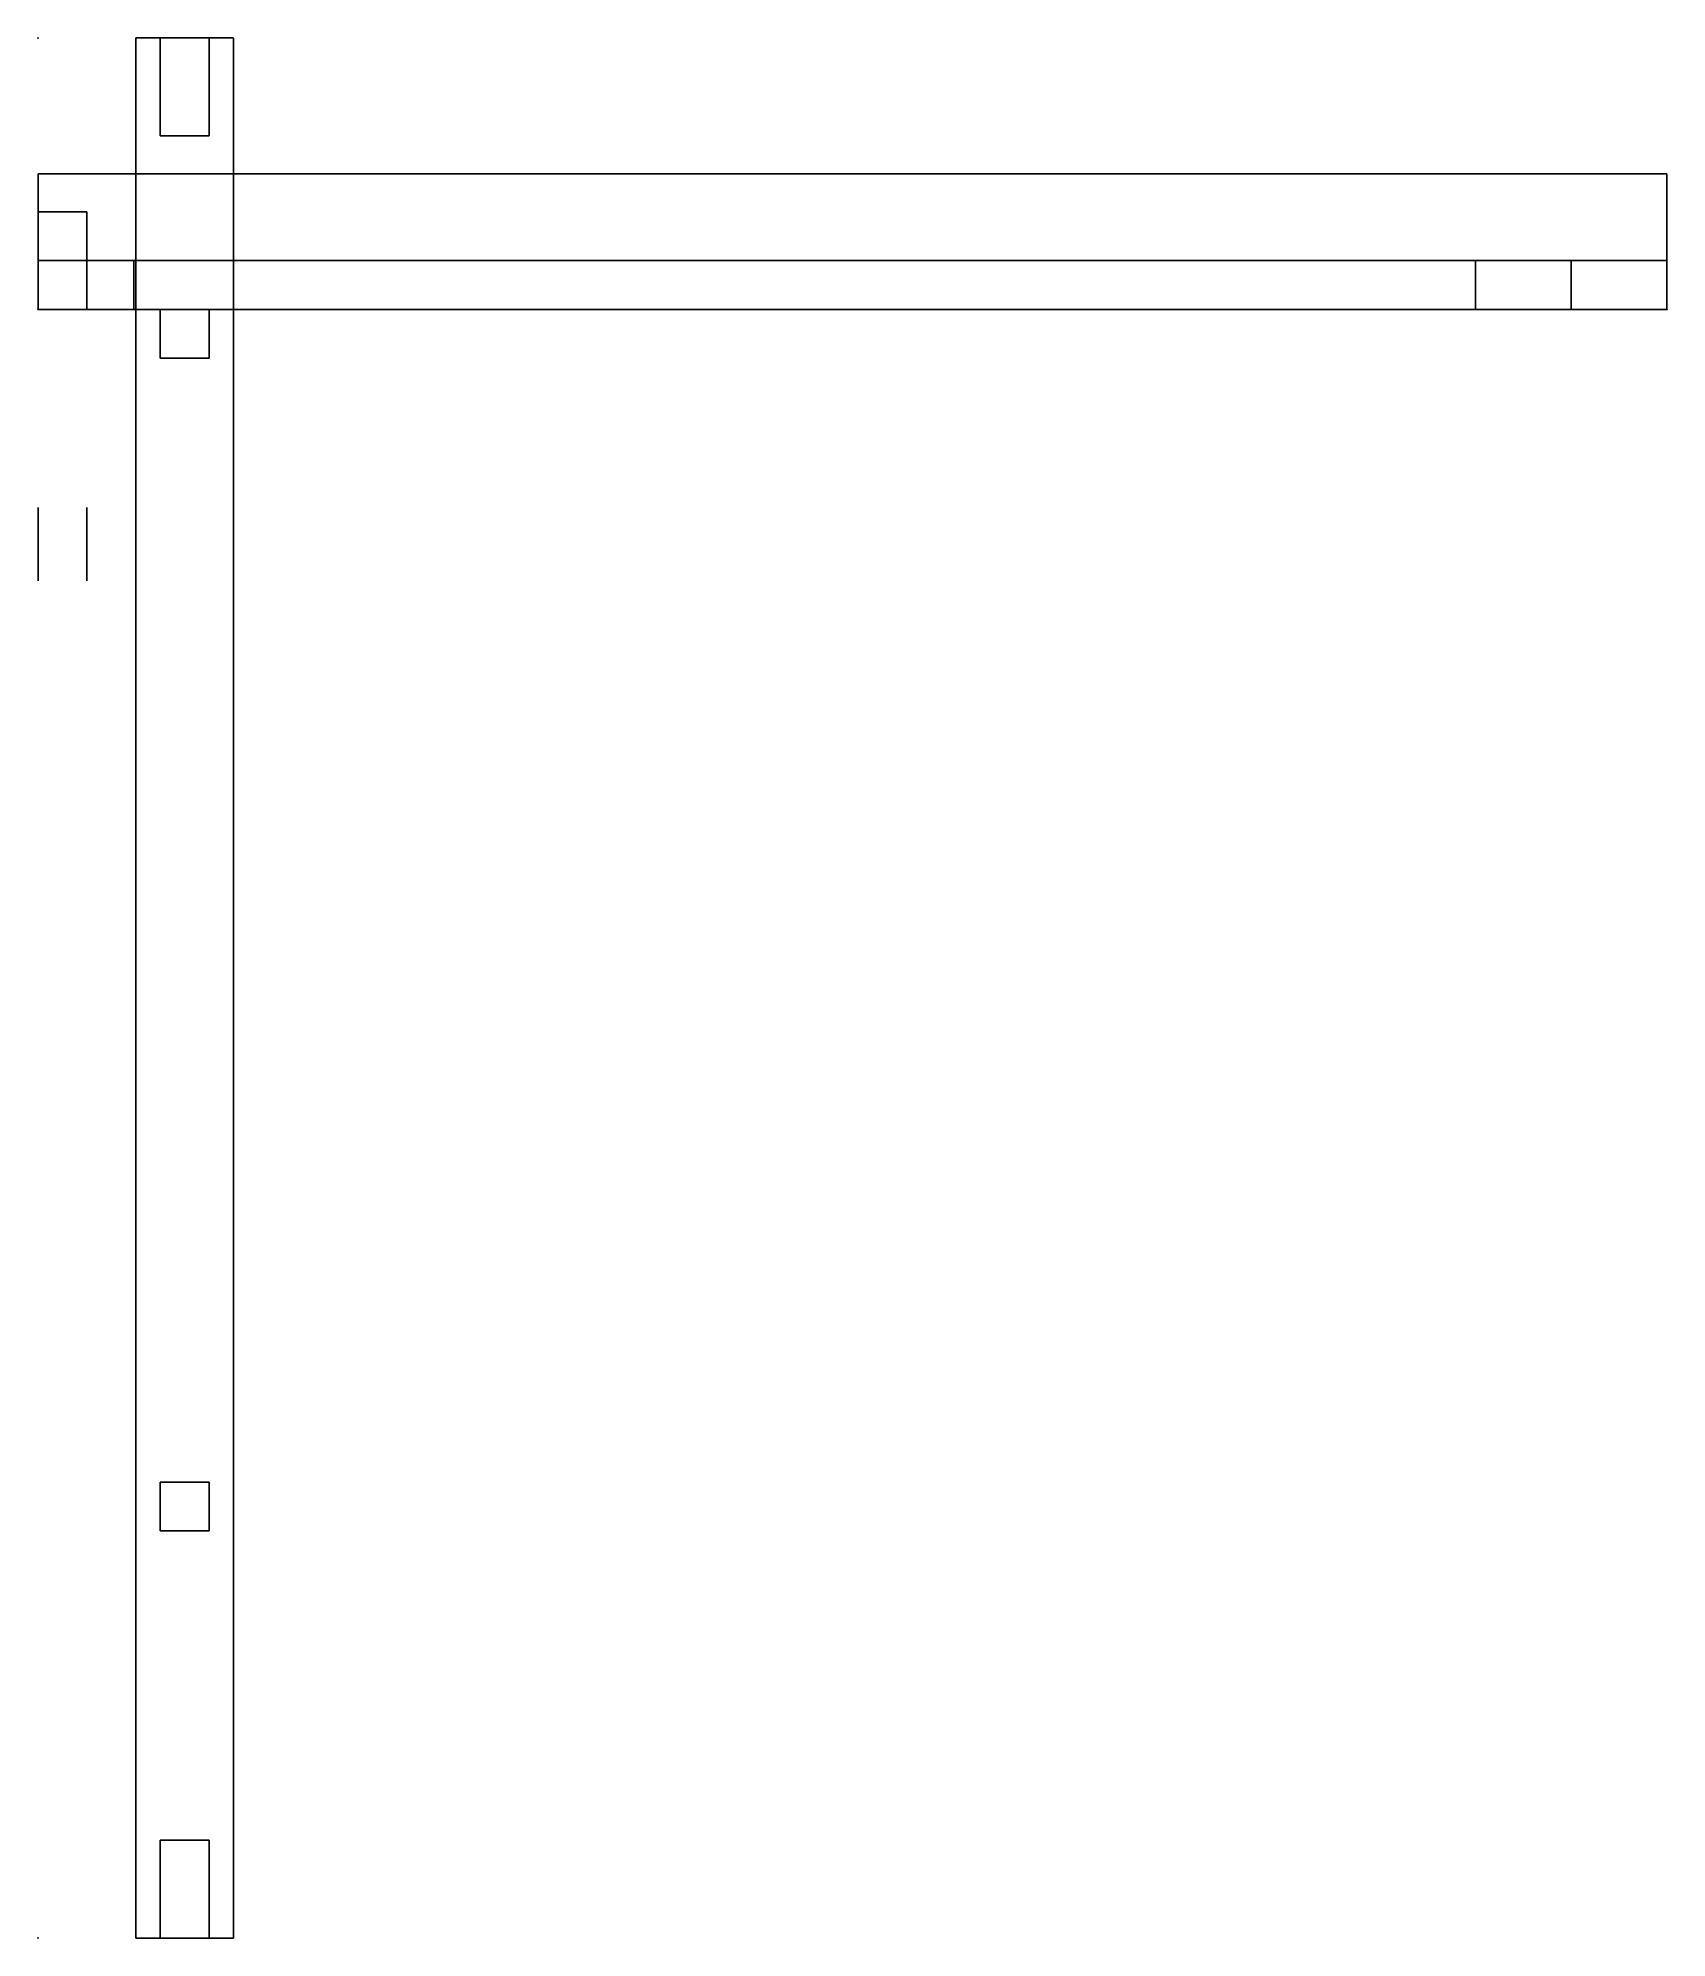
# Model space of a CAD drawing. Header units: centimetres. Extents: x 0 to 60, y -60 to 10.
import ezdxf

# ---------------------------------------------------------------- set-up
doc = ezdxf.new("R2010")
doc.units = ezdxf.units.CM
doc.header["$MEASUREMENT"] = 0
for name, color, linetype in [('hopverkefni_bord_samsetning v2_Sketch1', 7, 'Continuous'), ('hopverkefni_bord_samsetning v2_Sketch10', 7, 'Continuous'), ('hopverkefni_bord_samsetning v2_Sketch12', 7, 'Continuous'), ('hopverkefni_bord_samsetning v2_Sketch13', 7, 'Continuous'), ('hopverkefni_bord_samsetning v2_Sketch14', 7, 'Continuous'), ('hopverkefni_bord_samsetning v2_Sketch15', 7, 'Continuous'), ('hopverkefni_bord_samsetning v2_Sketch16', 7, 'Continuous'), ('hopverkefni_bord_samsetning v2_Sketch17', 7, 'Continuous'), ('hopverkefni_bord_samsetning v2_Sketch18', 7, 'Continuous'), ('hopverkefni_bord_samsetning v2_Sketch19', 7, 'Continuous'), ('hopverkefni_bord_samsetning v2_Sketch2', 7, 'Continuous'), ('hopverkefni_bord_samsetning v2_Sketch21', 7, 'Continuous'), ('hopverkefni_bord_samsetning v2_Sketch22', 7, 'Continuous'), ('hopverkefni_bord_samsetning v2_Sketch24', 7, 'Continuous'), ('hopverkefni_bord_samsetning v2_Sketch25', 7, 'Continuous'), ('hopverkefni_bord_samsetning v2_Sketch3', 7, 'Continuous'), ('hopverkefni_bord_samsetning v2_Sketch4', 7, 'Continuous'), ('hopverkefni_bord_samsetning v2_Sketch5', 7, 'Continuous'), ('hopverkefni_bord_samsetning v2_Sketch6', 7, 'Continuous')]:
    doc.layers.add(name, color=color, linetype=linetype)

msp = doc.modelspace()

# ---------------------------------------------------------------- linework, layer by layer
at = {"layer": 'hopverkefni_bord_samsetning v2_Sketch1'}
for p, q in [((60, 0, 40), (0, 0, 40)), ((0, 0), (60, 0)), ((0, 0, 40), (0, 0)), ((60, 0), (60, 0, 40))]:
    msp.add_line(p, q, dxfattribs=at)
msp.add_point((0, 0), dxfattribs=at)
at = {"layer": 'hopverkefni_bord_samsetning v2_Sketch10'}
for p, q in [((0, 0, 40), (3.6, 0, 40)), ((0, 0, 33.846), (0, 0, 30.769)), ((3.6, 0, 34.6), (3.6, 0, 36.4)), ((7.2, 0, 34.6), (3.6, 0, 34.6)), ((3.6, 0, 36.4), (7.2, 0, 36.4)), ((7.2, 0, 36.4), (7.2, 0, 34.6))]:
    msp.add_line(p, q, dxfattribs=at)
msp.add_point((0, 0), dxfattribs=at)
at = {"layer": 'hopverkefni_bord_samsetning v2_Sketch12'}
for p, q in [((7.2, 10, 36.4), (3.6, 10, 36.4)), ((3.6, 10, 36.4), (3.6, -60, 36.4)), ((7.2, -60, 36.4), (7.2, 10, 36.4)), ((4.5, -1.8, 36.4), (4.5, 0, 36.4)), ((4.5, 0, 36.4), (6.3, 0, 36.4)), ((6.3, 0, 36.4), (6.3, -1.8, 36.4)), ((6.3, -1.8, 36.4), (4.5, -1.8, 36.4)), ((3.6, -60, 36.4), (7.2, -60, 36.4))]:
    msp.add_line(p, q, dxfattribs=at)
msp.add_point((0, 0, 36.4), dxfattribs=at)
at = {"layer": 'hopverkefni_bord_samsetning v2_Sketch13'}
for p, q in [((7.2, 10, 36.4), (3.6, 10, 36.4)), ((3.6, 10, 36.4), (3.6, -60, 36.4)), ((7.2, -60, 36.4), (7.2, 10, 36.4)), ((4.5, -1.8, 36.4), (4.5, 0, 36.4)), ((4.5, 0, 36.4), (6.3, 0, 36.4)), ((6.3, 0, 36.4), (6.3, -1.8, 36.4)), ((6.3, -1.8, 36.4), (4.5, -1.8, 36.4)), ((4.5, -43.2, 36.4), (6.3, -43.2, 36.4)), ((4.5, -45, 36.4), (4.5, -43.2, 36.4)), ((6.3, -43.2, 36.4), (6.3, -45, 36.4)), ((6.3, -45, 36.4), (4.5, -45, 36.4)), ((3.6, -60, 36.4), (7.2, -60, 36.4))]:
    msp.add_line(p, q, dxfattribs=at)
msp.add_point((0, 0, 36.4), dxfattribs=at)
at = {"layer": 'hopverkefni_bord_samsetning v2_Sketch14'}
for p, q in [((3.6, 10, 36.4), (3.6, -60, 36.4)), ((7.2, 10, 36.4), (3.6, 10, 36.4)), ((4.5, 10, 36.4), (6.3, 10, 36.4)), ((4.5, 6.4, 36.4), (4.5, 10, 36.4)), ((6.3, 10, 36.4), (6.3, 6.4, 36.4)), ((7.2, -60, 36.4), (7.2, 10, 36.4)), ((6.3, 6.4, 36.4), (4.5, 6.4, 36.4)), ((4.5, 0, 36.4), (6.3, 0, 36.4)), ((4.5, -1.8, 36.4), (4.5, 0, 36.4)), ((6.3, 0, 36.4), (6.3, -1.8, 36.4)), ((6.3, -1.8, 36.4), (4.5, -1.8, 36.4)), ((4.5, -45, 36.4), (4.5, -43.2, 36.4)), ((4.5, -43.2, 36.4), (6.3, -43.2, 36.4)), ((6.3, -43.2, 36.4), (6.3, -45, 36.4)), ((6.3, -45, 36.4), (4.5, -45, 36.4)), ((3.6, -60, 36.4), (7.2, -60, 36.4))]:
    msp.add_line(p, q, dxfattribs=at)
msp.add_point((0, 0, 36.4), dxfattribs=at)
at = {"layer": 'hopverkefni_bord_samsetning v2_Sketch15'}
for p, q in [((3.6, 10, 34.6), (3.6, 10, 36.4)), ((3.6, 10, 36.4), (4.5, 10, 36.4)), ((7.2, 10, 34.6), (3.6, 10, 34.6)), ((4.5, 10, 34.6), (6.3, 10, 34.6)), ((4.5, 10, 36.4), (4.5, 10, 35.5)), ((4.5, 10, 35.5), (4.5, 10, 34.6)), ((6.3, 10, 35.5), (4.5, 10, 35.5)), ((4.5, 10, 35.5), (6.3, 10, 35.5)), ((6.3, 10, 36.4), (7.2, 10, 36.4)), ((6.3, 10, 35.5), (6.3, 10, 36.4)), ((6.3, 10, 34.6), (6.3, 10, 35.5)), ((7.2, 10, 36.4), (7.2, 10, 34.6))]:
    msp.add_line(p, q, dxfattribs=at)
msp.add_point((0, 10), dxfattribs=at)
at = {"layer": 'hopverkefni_bord_samsetning v2_Sketch16'}
for p, q in [((0, 3.6), (0, 0)), ((1.8, 3.6), (0, 3.6)), ((1.8, 0), (1.8, 3.6)), ((0, 0), (1.8, 0))]:
    msp.add_line(p, q, dxfattribs=at)
msp.add_point((0, 0), dxfattribs=at)
at = {"layer": 'hopverkefni_bord_samsetning v2_Sketch17'}
for p, q in [((1.8, 0), (1.8, 3.6)), ((1.8, 3.6, 3.6), (1.8, 0, 3.6)), ((1.8, 3.6), (1.8, 3.6, 3.6)), ((1.8, 0, 2.7), (1.8, 1.8, 2.7)), ((1.8, 1.8, 0.9), (1.8, 0, 0.9)), ((1.8, 1.8, 2.7), (1.8, 1.8, 0.9)), ((1.8, 0, 3.6), (1.8, 0)), ((1.8, 0, 0.9), (1.8, 0, 2.7))]:
    msp.add_line(p, q, dxfattribs=at)
msp.add_point((1.8, 0), dxfattribs=at)
at = {"layer": 'hopverkefni_bord_samsetning v2_Sketch18'}
for p, q in [((4.5, 10, 36.4), (3.6, 10, 36.4)), ((3.6, 10, 36.4), (3.6, -60, 36.4)), ((4.5, 6.4, 36.4), (4.5, 10, 36.4)), ((7.2, 10, 36.4), (6.3, 10, 36.4)), ((6.3, 10, 36.4), (6.3, 6.4, 36.4)), ((7.2, -60, 36.4), (7.2, 10, 36.4)), ((6.3, 6.4, 36.4), (4.5, 6.4, 36.4)), ((4.5, 0, 36.4), (6.3, 0, 36.4)), ((4.5, -1.8, 36.4), (4.5, 0, 36.4)), ((6.3, 0, 36.4), (6.3, -1.8, 36.4)), ((6.3, -1.8, 36.4), (4.5, -1.8, 36.4)), ((4.5, -45, 36.4), (4.5, -43.2, 36.4)), ((4.5, -43.2, 36.4), (6.3, -43.2, 36.4)), ((6.3, -43.2, 36.4), (6.3, -45, 36.4)), ((6.3, -45, 36.4), (4.5, -45, 36.4)), ((6.3, -56.4, 36.4), (4.5, -56.4, 36.4)), ((4.5, -56.4, 36.4), (4.5, -60, 36.4)), ((6.3, -60, 36.4), (6.3, -56.4, 36.4)), ((3.6, -60, 36.4), (7.2, -60, 36.4)), ((4.5, -60, 36.4), (6.3, -60, 36.4))]:
    msp.add_line(p, q, dxfattribs=at)
msp.add_point((0, 0, 36.4), dxfattribs=at)
at = {"layer": 'hopverkefni_bord_samsetning v2_Sketch19'}
for p, q in [((3.6, -60, 34.6), (7.2, -60, 34.6)), ((3.6, -60, 36.4), (3.6, -60, 34.6)), ((4.5, -60, 36.4), (3.6, -60, 36.4)), ((4.5, -60, 35.5), (4.5, -60, 36.4)), ((6.3, -60, 35.5), (4.5, -60, 35.5)), ((6.3, -60, 34.6), (4.5, -60, 34.6)), ((4.5, -60, 35.5), (6.3, -60, 35.5)), ((4.5, -60, 34.6), (4.5, -60, 35.5)), ((6.3, -60, 36.4), (6.3, -60, 35.5)), ((6.3, -60, 35.5), (6.3, -60, 34.6)), ((7.2, -60, 36.4), (6.3, -60, 36.4)), ((7.2, -60, 34.6), (7.2, -60, 36.4))]:
    msp.add_line(p, q, dxfattribs=at)
msp.add_point((0, -60), dxfattribs=at)
at = {"layer": 'hopverkefni_bord_samsetning v2_Sketch2'}
for p, q in [((60, 1.8, 3.077), (60, 1.8, 6.154)), ((60, 1.8), (60, 1.8, 40)), ((60, 0, 3.077), (60, 1.8, 3.077)), ((60, 1.8, 40), (60, 0, 40)), ((60, 0), (60, 1.8)), ((60, 1.8, 6.154), (60, 0, 6.154)), ((60, 0, 40), (60, 0)), ((60, 0, 6.154), (60, 0, 3.077))]:
    msp.add_line(p, q, dxfattribs=at)
msp.add_point((60, 0), dxfattribs=at)
at = {"layer": 'hopverkefni_bord_samsetning v2_Sketch21'}
for p, q in [((0, -7.3, 19.6), (0, -10, 19.6)), ((0, -7.3, 25), (0, -7.3, 19.6)), ((0, -10, 25), (0, -7.3, 25)), ((0, -10, 19.6), (0, -10, 25))]:
    msp.add_line(p, q, dxfattribs=at)
msp.add_point((0, 0), dxfattribs=at)
at = {"layer": 'hopverkefni_bord_samsetning v2_Sketch22'}
for p, q in [((1.8, -7.3, 19.6), (1.8, -7.3, 25)), ((1.8, -10, 19.6), (1.8, -7.3, 19.6)), ((1.8, -7.3, 25), (1.8, -10, 25)), ((1.8, -10, 19.6), (1.8, -9.1, 19.6)), ((1.8, -9.1, 19.6), (1.8, -9.1, 24.1)), ((1.8, -9.1, 24.1), (1.8, -10, 24.1)), ((1.8, -10, 25), (1.8, -10, 19.6)), ((1.8, -10, 24.1), (1.8, -10, 19.6))]:
    msp.add_line(p, q, dxfattribs=at)
msp.add_point((1.8, 0), dxfattribs=at)
at = {"layer": 'hopverkefni_bord_samsetning v2_Sketch24'}
for p, q in [((1.8, -7.3, 25), (1.8, -10, 25)), ((1.8, -9.1, 19.6), (1.8, -7.3, 19.6)), ((1.8, -7.3, 19.6), (1.8, -7.3, 25)), ((1.8, -9.1, 19.6), (1.8, -8.5, 19.6)), ((1.8, -8.5, 19.6), (1.8, -9.1, 20.5)), ((1.8, -9.1, 19.6), (1.8, -9.1, 20.5)), ((1.8, -10, 24.1), (1.8, -9.1, 24.1)), ((1.8, -9.1, 24.1), (1.8, -9.1, 19.6)), ((1.8, -10, 25), (1.8, -10, 24.1))]:
    msp.add_line(p, q, dxfattribs=at)
msp.add_point((1.8, 0), dxfattribs=at)
at = {"layer": 'hopverkefni_bord_samsetning v2_Sketch25'}
for p, q in [((1.8, -7.3, 19.6), (1.8, -7.3, 25)), ((1.8, -8.5, 19.6), (1.8, -7.3, 19.6)), ((1.8, -7.3, 25), (1.8, -10, 25)), ((1.8, -9.1, 20.5), (1.8, -8.5, 19.6)), ((1.8, -10, 24.1), (1.8, -9.1, 24.1)), ((1.8, -9.1, 24.1), (1.8, -9.1, 20.5)), ((1.8, -10, 24.1), (1.8, -9.55, 24.1)), ((1.8, -10, 25), (1.8, -9.55, 24.1)), ((1.8, -10, 25), (1.8, -10, 24.1)), ((1.8, -10, 25), (1.8, -10, 24.1))]:
    msp.add_line(p, q, dxfattribs=at)
msp.add_point((1.8, 0), dxfattribs=at)
at = {"layer": 'hopverkefni_bord_samsetning v2_Sketch3'}
for p, q in [((0, 1.8, 40), (0, 0, 40)), ((60, 1.8, 40), (0, 1.8, 40)), ((52.941, 0, 40), (52.941, 1.8, 40)), ((52.941, 1.8, 40), (56.471, 1.8, 40)), ((56.471, 1.8, 40), (56.471, 0, 40)), ((60, 0, 40), (60, 1.8, 40)), ((0, 0, 40), (60, 0, 40)), ((56.471, 0, 40), (52.941, 0, 40))]:
    msp.add_line(p, q, dxfattribs=at)
msp.add_point((0, 0, 40), dxfattribs=at)
at = {"layer": 'hopverkefni_bord_samsetning v2_Sketch4'}
for p, q in [((60, 5), (60, 0)), ((60, 0, 40), (60, 5, 40)), ((60, 5, 40), (60, 5)), ((60, 0, 36.923), (60, 1.8, 36.923)), ((60, 1.8, 36.923), (60, 1.8, 40)), ((60, 1.8, 40), (60, 0, 40)), ((60, 0, 40), (60, 0, 36.923)), ((60, 0), (60, 0, 40))]:
    msp.add_line(p, q, dxfattribs=at)
msp.add_point((60, 0), dxfattribs=at)
at = {"layer": 'hopverkefni_bord_samsetning v2_Sketch5'}
for p, q in [((60, 5, 40), (0, 5, 40)), ((0, 5, 40), (0, 0, 40)), ((60, 0, 40), (60, 5, 40)), ((3.529, 1.8, 40), (0, 1.8, 40)), ((0, 1.8, 40), (0, 0, 40)), ((3.529, 0, 40), (3.529, 1.8, 40)), ((0, 0, 40), (3.529, 0, 40)), ((0, 0, 40), (60, 0, 40))]:
    msp.add_line(p, q, dxfattribs=at)
msp.add_point((0, 0, 40), dxfattribs=at)
at = {"layer": 'hopverkefni_bord_samsetning v2_Sketch6'}
for p, q in [((0, 0, 40), (0, 0, 36.923)), ((0, 0, 6.154), (1.8, 0, 6.154)), ((0, 0, 21.538), (0, 0, 18.462)), ((3.529, 0, 40), (0, 0, 40)), ((1.8, 0, 21.538), (0, 0, 21.538)), ((0, 0, 18.462), (1.8, 0, 18.462)), ((0, 0, 9.231), (0, 0, 6.154)), ((0, 0, 33.846), (0, 0, 30.769)), ((0, 0, 24.615), (1.8, 0, 24.615)), ((1.8, 0, 15.385), (0, 0, 15.385)), ((0, 0, 15.385), (0, 0, 12.308)), ((0, 0, 12.308), (1.8, 0, 12.308)), ((0, 0), (3.529, 0)), ((0, 0, 27.692), (0, 0, 24.615)), ((0, 0, 30.769), (1.8, 0, 30.769)), ((1.8, 0, 9.231), (0, 0, 9.231)), ((0, 0, 3.077), (0, 0)), ((1.8, 0, 3.077), (0, 0, 3.077)), ((0, 0, 36.923), (1.8, 0, 36.923)), ((1.8, 0, 33.846), (0, 0, 33.846)), ((1.8, 0, 27.692), (0, 0, 27.692)), ((0, 0, 36.4), (0, 0, 40)), ((0, 0), (3.6, 0)), ((0, 0, 3.6), (0, 0)), ((3.6, 0, 3.6), (0, 0, 3.6)), ((3.6, 0, 36.4), (0, 0, 36.4)), ((0, 0, 40), (3.6, 0, 40)), ((1.8, 0, 6.154), (1.8, 0, 3.077)), ((1.8, 0, 12.308), (1.8, 0, 9.231)), ((1.8, 0, 36.923), (1.8, 0, 33.846)), ((1.8, 0, 18.462), (1.8, 0, 15.385)), ((1.8, 0, 30.769), (1.8, 0, 27.692)), ((1.8, 0, 24.615), (1.8, 0, 21.538)), ((3.529, 0, 1.8), (7.059, 0, 1.8)), ((3.529, 0), (3.529, 0, 1.8)), ((7.059, 0, 38.2), (3.529, 0, 38.2)), ((3.529, 0, 38.2), (3.529, 0, 40)), ((3.6, 0, 32.6), (3.6, 0, 36.4)), ((7.4, 0, 7.4), (3.6, 0, 7.4)), ((3.6, 0, 7.4), (3.6, 0, 3.6)), ((3.6, 0, 36.4), (7.4, 0, 36.4)), ((3.6, 0), (3.6, 0, 3.6)), ((7.4, 0, 32.6), (3.6, 0, 32.6)), ((3.6, 0, 3.6), (7.4, 0, 3.6)), ((3.6, 0, 40), (3.6, 0, 36.4)), ((7.059, 0), (10.588, 0)), ((7.059, 0, 1.8), (7.059, 0)), ((7.059, 0, 40), (7.059, 0, 38.2)), ((10.588, 0, 40), (7.059, 0, 40)), ((7.4, 0, 3.6), (7.4, 0, 7.4)), ((7.4, 0, 36.4), (7.4, 0, 32.6)), ((14.118, 0, 38.2), (10.588, 0, 38.2)), ((10.588, 0, 38.2), (10.588, 0, 40)), ((10.588, 0, 1.8), (14.118, 0, 1.8)), ((10.588, 0), (10.588, 0, 1.8)), ((14.118, 0, 40), (14.118, 0, 38.2)), ((14.118, 0, 1.8), (14.118, 0)), ((14.118, 0), (17.647, 0)), ((17.647, 0, 40), (14.118, 0, 40)), ((21.176, 0, 38.2), (17.647, 0, 38.2)), ((17.647, 0, 38.2), (17.647, 0, 40)), ((17.647, 0, 1.8), (21.176, 0, 1.8)), ((17.647, 0), (17.647, 0, 1.8)), ((24.706, 0, 40), (21.176, 0, 40)), ((21.176, 0, 40), (21.176, 0, 38.2)), ((21.176, 0, 1.8), (21.176, 0)), ((21.176, 0), (24.706, 0)), ((28.235, 0, 38.2), (24.706, 0, 38.2)), ((24.706, 0, 38.2), (24.706, 0, 40)), ((24.706, 0), (24.706, 0, 1.8)), ((24.706, 0, 1.8), (28.235, 0, 1.8)), ((31.765, 0, 40), (28.235, 0, 40)), ((28.235, 0, 40), (28.235, 0, 38.2)), ((28.235, 0), (31.765, 0)), ((28.235, 0, 1.8), (28.235, 0)), ((31.765, 0, 38.2), (31.765, 0, 40)), ((35.294, 0, 38.2), (31.765, 0, 38.2)), ((31.765, 0), (31.765, 0, 1.8)), ((31.765, 0, 1.8), (35.294, 0, 1.8)), ((38.824, 0, 40), (35.294, 0, 40)), ((35.294, 0, 40), (35.294, 0, 38.2)), ((35.294, 0, 1.8), (35.294, 0)), ((35.294, 0), (38.824, 0)), ((42.353, 0, 38.2), (38.824, 0, 38.2)), ((38.824, 0, 38.2), (38.824, 0, 40)), ((38.824, 0), (38.824, 0, 1.8)), ((38.824, 0, 1.8), (42.353, 0, 1.8)), ((42.353, 0, 40), (42.353, 0, 38.2)), ((45.882, 0, 40), (42.353, 0, 40)), ((42.353, 0, 1.8), (42.353, 0)), ((42.353, 0), (45.882, 0)), ((49.412, 0, 38.2), (45.882, 0, 38.2)), ((45.882, 0, 38.2), (45.882, 0, 40)), ((45.882, 0), (45.882, 0, 1.8)), ((45.882, 0, 1.8), (49.412, 0, 1.8)), ((49.412, 0, 40), (49.412, 0, 38.2)), ((52.941, 0, 40), (49.412, 0, 40)), ((49.412, 0, 1.8), (49.412, 0)), ((49.412, 0), (52.941, 0)), ((56.4, 0, 3.6), (52.6, 0, 3.6)), ((52.6, 0, 3.6), (52.6, 0, 7.4)), ((52.6, 0, 32.6), (56.4, 0, 32.6)), ((52.6, 0, 36.4), (52.6, 0, 32.6)), ((56.4, 0, 36.4), (52.6, 0, 36.4)), ((52.6, 0, 7.4), (56.4, 0, 7.4)), ((56.471, 0, 38.2), (52.941, 0, 38.2)), ((52.941, 0, 38.2), (52.941, 0, 40)), ((52.941, 0, 1.8), (56.471, 0, 1.8)), ((52.941, 0), (52.941, 0, 1.8)), ((56.4, 0, 40), (56.4, 0, 36.4)), ((60, 0, 40), (56.4, 0, 40)), ((56.4, 0, 3.6), (60, 0, 3.6)), ((56.4, 0, 32.6), (56.4, 0, 36.4)), ((56.4, 0, 7.4), (56.4, 0, 3.6)), ((56.4, 0, 36.4), (60, 0, 36.4)), ((60, 0), (56.4, 0)), ((56.4, 0), (56.4, 0, 3.6)), ((56.471, 0, 1.8), (56.471, 0)), ((60, 0, 40), (56.471, 0, 40)), ((56.471, 0, 40), (56.471, 0, 38.2)), ((56.471, 0), (60, 0)), ((60, 0, 21.538), (58.2, 0, 21.538)), ((58.2, 0, 24.615), (60, 0, 24.615)), ((58.2, 0, 3.077), (58.2, 0, 6.154)), ((58.2, 0, 6.154), (60, 0, 6.154)), ((58.2, 0, 33.846), (58.2, 0, 36.923)), ((58.2, 0, 21.538), (58.2, 0, 24.615)), ((60, 0, 27.692), (58.2, 0, 27.692)), ((58.2, 0, 15.385), (58.2, 0, 18.462)), ((58.2, 0, 36.923), (60, 0, 36.923)), ((60, 0, 3.077), (58.2, 0, 3.077)), ((60, 0, 9.231), (58.2, 0, 9.231)), ((60, 0, 15.385), (58.2, 0, 15.385)), ((58.2, 0, 12.308), (60, 0, 12.308)), ((58.2, 0, 30.769), (60, 0, 30.769)), ((58.2, 0, 9.231), (58.2, 0, 12.308)), ((60, 0, 33.846), (58.2, 0, 33.846)), ((58.2, 0, 27.692), (58.2, 0, 30.769)), ((58.2, 0, 18.462), (60, 0, 18.462)), ((60, 0, 24.615), (60, 0, 27.692)), ((60, 0, 36.923), (60, 0, 40)), ((60, 0, 30.769), (60, 0, 33.846)), ((60, 0, 6.154), (60, 0, 9.231)), ((60, 0, 18.462), (60, 0, 21.538)), ((60, 0), (60, 0, 3.077)), ((60, 0, 12.308), (60, 0, 15.385)), ((60, 0, 36.4), (60, 0, 40)), ((60, 0, 3.6), (60, 0))]:
    msp.add_line(p, q, dxfattribs=at)
msp.add_point((0, 0), dxfattribs=at)

doc.saveas('drawing.dxf')
